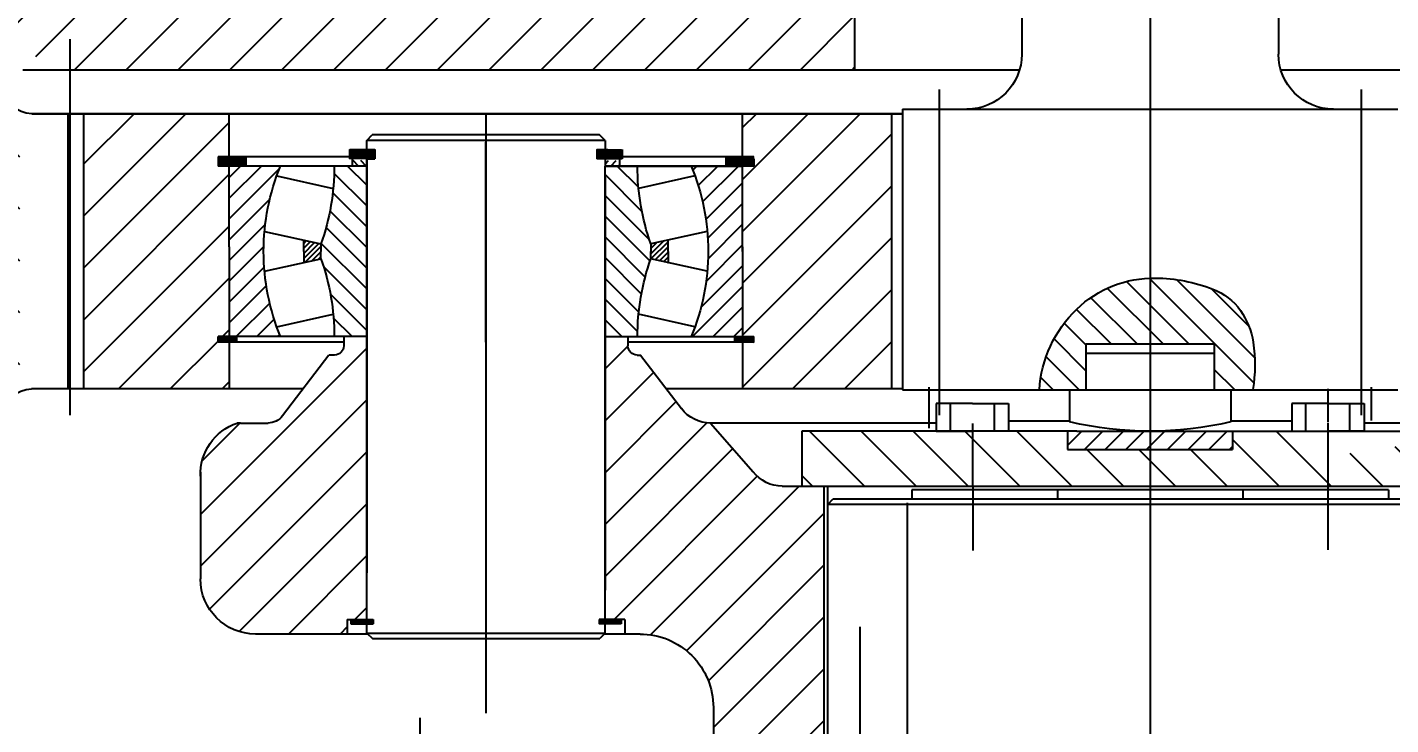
# Model space of a CAD drawing. Header units: millimetres. Extents: x 0 to 21000, y 0 to 14850.
# Drawn here: x 4313 to 5057, y 5735 to 6116 of the extents above; entities that cross this region are included whole.
import ezdxf

# ---------------------------------------------------------------- set-up
doc = ezdxf.new("R2010")
doc.units = ezdxf.units.MM
doc.header["$LTSCALE"] = 500
doc.linetypes.add('F', pattern=[0.75, 0.5, -0.25])
doc.linetypes.add('G', pattern=[2, 1.25, -0.25, 0.25, -0.25])
for name, color, linetype in [('01', 7, 'Continuous'), ('02', 1, 'Continuous'), ('04', 2, 'F'), ('05', 4, 'G'), ('08', 1, 'Continuous'), ('10', 1, 'Continuous')]:
    doc.layers.add(name, color=color, linetype=linetype)
doc.styles.get("Standard").update_dxf_attribs({"font": 'isocp', "width": 0.707, "bigfont": 'intecad.shx'})
doc.dimstyles.new('INTE', dxfattribs={"dimscale": 50, "dimtxt": 6, "dimasz": 3, "dimexe": 3, "dimexo": 0, "dimgap": 1, "dimtad": 1, "dimdec": 1, "dimdsep": 46, "dimtxsty": 'Standard', "dimcen": 0, "dimclrd": 1, "dimclre": 1, "dimclrt": 3, "dimaunit": 1, "dimadec": 0, "dimazin": 0, "dimtfac": 1, "dimtdec": 1, "dimtmove": 0, "dimatfit": 0, "dimfxl": 0, "dimarcsym": 0})
pattern_1 = [(135, (-7977.256415393404, 11116.50903330596), (-14.14213562373095, -14.14213562373095), [])]
pattern_2 = [(314.9999999978389, (1072.661771166338, 19674.3542708255), (-0.07071067812132184, -0.07071067811598766), [])]
pattern_3 = [(44.99999999999999, (-7977.256415393404, 11113.50903330596), (-0.07071067811865474, 0.07071067811865477), [])]
pattern_4 = [(224.9999999976978, (-6222.956614539422, 19674.35427110967), (0.07071067811581348, -0.07071067812149602), [])]

# ---------------------------------------------------------------- blocks, each defined once
blk = doc.blocks.new('FDSDSDFG')
at = {"layer": '02'}
h = blk.add_hatch(dxfattribs=at)
h.set_pattern_fill('_USER', color=256, scale=20, angle=135, style=0, pattern_type=0)
h.set_pattern_definition(pattern_1)
h.paths.add_polyline_path([(-2300.477421875887, 14982.9581676052), (-2337.985236254488, 14982.9581676052), (-2337.985236254488, 14976.9581676052), (-2341.985236254481, 14976.9581676052, -0.04371584273154108), (-2342.481089760317, 14976.9581676052), (-2345.985236254488, 14976.9581676052), (-2345.985236254488, 14982.9581676052), (-2353.50242187571, 14982.9581676052), (-2353.50242187571, 14992.9581676052), (-2761.264921875711, 14992.9581676052), (-2761.264921875711, 14950.9461676052), (-2776.264921875711, 14950.9461676052), (-2776.264921875711, 14917.9581676052), (-2342.376195399513, 14917.9581676052), (-2300.477421875887, 14940.8431093548)])
h.paths.add_polyline_path([(-2247.477421875712, 14969.79149640124), (-2280.477421875617, 14951.76702899508), (-2280.477421875617, 14923.9581676052), (-2266.852421875712, 14923.9581676052), (-2266.852421875712, 14908.9581676052), (-2247.477421875712, 14908.9581676052)])
h.paths.add_polyline_path([(-2247.477421875712, 14969.79149640124), (-2247.477421875712, 14982.9581676052), (-2280.477421875621, 14982.9581676052), (-2280.477421875617, 14951.76702899508)])
h.paths.add_polyline_path([(-3098.689921875713, 14950.9461676052), (-3113.689921875713, 14950.9461676052), (-3113.689921875717, 14992.9581676052), (-3402.614921875713, 14992.9581676052), (-3402.614921875713, 14933.28316760092), (-3422.369021467115, 14933.28316760092), (-3422.369021467115, 14917.9581676052), (-3098.689921875713, 14917.9581676052)])
h.paths.add_polyline_path([(-2565.392509609272, 14893.43276023485), (-2565.392509609272, 14940.07159780748), (-2529.392509609272, 14940.07159780748), (-2529.392509609272, 14893.43276023485)], flags=9)
h.paths.add_polyline_path([(-2716.75548387635, 14907.0837676052), (-2716.75548387635, 14937.7485676052), (-2680.75548387635, 14937.7485676052), (-2680.75548387635, 14907.0837676052)], flags=9)
h.paths.add_polyline_path([(-2499.886293614829, 14961.86260553938), (-2484.715294499001, 14961.86260553938), (-2484.715294499001, 14981.55491323168), (-2499.886293614829, 14981.55491323168)], flags=24)
h.paths.add_polyline_path([(-2351.274706512013, 14970.58698063079), (-2336.103707396185, 14970.58698063079), (-2336.103707396185, 14990.2792883231), (-2351.274706512013, 14990.2792883231)], flags=24)
h = blk.add_hatch(dxfattribs=at)
h.set_pattern_fill('_USER', color=256, scale=20, angle=44.99999999999999, style=0, pattern_type=0)
h.set_pattern_definition([(44.99999999999999, (-7977.256415393404, 11116.50903330596), (-14.14213562373095, 14.14213562373095), [])])
h.paths.add_polyline_path([(-3554.052421875713, 14880.60564002152), (-3607.637680134514, 14908.9581676052), (-3608.102421875712, 14908.9581676052), (-3608.102421875712, 14907.9581676052), (-3627.477421875712, 14907.9581676052), (-3627.477421875712, 14685.40798964634), (-3562.602421875712, 14668.53780479082), (-3562.602421875712, 14728.9581676052, -0.289261294317525), (-3554.052421875713, 14742.50060091683)])
h.paths.add_polyline_path([(-3562.477421875712, 14923.9581676052), (-3584.477421875712, 14923.9581676052), (-3584.477421875712, 14896.70382970584), (-3554.052421875713, 14880.60564002152), (-3554.052421875713, 14895.47598028266, -0.2867567683141176), (-3562.477421875712, 14908.9581676052)])
h.paths.add_polyline_path([(-3584.477421875712, 14923.9581676052), (-3596.720622076453, 14923.9581676052), (-3596.720622076453, 14919.9581676052), (-3603.720622076453, 14919.9581676052), (-3603.720622076453, 14923.9581676052), (-3608.102421875712, 14923.9581676052), (-3608.102421875712, 14909.20406738183), (-3584.477421875712, 14896.70382970584)])
h.paths.add_polyline_path([(-3562.602421875712, 14668.53780479082), (-3627.477421875712, 14685.40798964634), (-3627.477421875712, 14557.9581676052), (-3640.757421875711, 14557.9581676052), (-3640.757421875711, 14507.9581676052), (-3616.852421875712, 14507.9581676052), (-3616.852421875712, 14488.9581676052), (-3562.602421875712, 14488.9581676052)])
h.paths.add_polyline_path([(-3666.757421875711, 14557.9581676052), (-3698.827421875711, 14557.9581676052), (-3698.827421875711, 14507.9581676052), (-3666.757421875711, 14507.9581676052)])
h.paths.add_polyline_path([(-2247.477421875712, 14891.81039890019), (-2320.902421875711, 14862.84871472632), (-2320.902421875711, 14780.59465606757), (-2247.477421875712, 14772.57952705212)])
h.paths.add_polyline_path([(-2290.477421875712, 14892.68982384445), (-2298.477421875861, 14897.707404581), (-2298.477421875861, 14902.87195618339), (-2300.477421875887, 14902.87195618339), (-2300.477421875887, 14923.9581676052), (-2302.477421875712, 14923.9581676052), (-2302.477421875712, 14918.9581676052), (-2309.477421875712, 14918.9581676052), (-2309.477421875712, 14923.9581676052), (-2312.477421875712, 14923.9581676052), (-2312.477421875712, 14908.9581676052, -0.2867567683141442), (-2320.902421875711, 14895.47598028266), (-2320.902421875711, 14862.84871472632), (-2290.477421875712, 14874.84952154947)])
h.paths.add_polyline_path([(-2247.477421875712, 14907.9581676052), (-2266.852421875712, 14907.9581676052), (-2266.852421875712, 14923.9581676052), (-2280.477421875621, 14923.9581676052), (-2280.477421875617, 14902.87195618339), (-2282.477421875647, 14902.87195618339), (-2282.477421875647, 14897.707404581), (-2290.477421875712, 14892.68982384443), (-2290.477421875712, 14874.84952154947), (-2247.477421875712, 14891.81039890019)])
h.paths.add_polyline_path([(-2247.477421875712, 14772.57952705212), (-2320.902421875711, 14780.59465606757), (-2320.902421875711, 14742.50060091683, -0.2892612943175812), (-2312.352421875712, 14728.9581676052), (-2312.352421875712, 14641.92085529606), (-2247.477421875712, 14635.16620996262)])
h.paths.add_polyline_path([(-2247.477421875712, 14635.16620996262), (-2312.352421875712, 14641.92085529606), (-2312.352421875712, 14515.37595384999), (-2258.027421875711, 14503.97888372093), (-2258.027421875711, 14507.9581676052), (-2234.197421875713, 14507.9581676052), (-2234.197421875713, 14557.9581676052), (-2239.447421876026, 14557.9581676052), (-2247.477421875712, 14557.9581676052)])
h.paths.add_polyline_path([(-2258.027421875711, 14503.97888372093), (-2312.352421875712, 14515.37595384999), (-2312.352421875712, 14488.9581676052), (-2258.027421875711, 14488.9581676052)])
h.paths.add_polyline_path([(-2176.12742187571, 14557.9581676052), (-2208.19742187571, 14557.9581676052), (-2208.197421875713, 14507.9581676052), (-2176.12742187571, 14507.9581676052)])
h.paths.add_polyline_path([(-2287.931239124162, 14811.7887866796), (-2272.760240008334, 14811.7887866796), (-2272.760240008334, 14831.48109437191), (-2287.931239124162, 14831.48109437191)], flags=24)
h = blk.add_hatch(dxfattribs=at)
h.set_pattern_fill('_USER', color=256, scale=20, angle=135, style=0, pattern_type=0)
h.set_pattern_definition(pattern_1)
h.paths.add_polyline_path([(-2715.147421853348, 14821.4581676052), (-2715.147421853348, 14865.45816760026), (-2721.242276801982, 14865.45816760026), (-2721.242276801979, 14868.45816760026), (-2715.147421853348, 14868.45816760026), (-2715.147421853344, 14893.9581676052), (-2796.39607206736, 14893.9581676052), (-2796.39607206736, 14743.9581676052), (-2715.147421851885, 14743.9581676052), (-2715.147421852365, 14769.45816761549), (-2721.242276803845, 14769.45816761572), (-2721.242276803736, 14772.45816761003), (-2715.147421852424, 14772.45816761004)])
h.paths.add_polyline_path([(-2435.147421898164, 14817.78603023067), (-2435.147421899015, 14772.45816760493), (-2429.05256695121, 14772.4581676047), (-2429.052566951326, 14769.4581676047), (-2435.147421899073, 14769.45816760493), (-2435.147421899557, 14743.9581676052), (-2355.706168770837, 14743.9581676052), (-2355.706168770837, 14849.12075932089)])
h.paths.add_polyline_path([(-2429.05256694946, 14865.45816760026), (-2435.147421898095, 14865.45816760026), (-2435.147421898095, 14821.4581676052), (-2435.147421898164, 14817.78603023067), (-2355.706168770837, 14849.12075932089), (-2355.706168770837, 14893.9581676052), (-2386.316467372657, 14893.9581676052), (-2433.003006353156, 14868.45816760026), (-2429.05256694946, 14868.45816760026)])
h.paths.add_polyline_path([(-2435.147421898095, 14893.9581676052), (-2435.147421898095, 14868.45816760026), (-2433.003006353156, 14868.45816760026), (-2386.316467372653, 14893.9581676052)], flags=17)
h.paths.add_polyline_path([(-2772.131581109348, 14831.93268555796), (-2772.131581109348, 14900.9461676052), (-2736.126856699899, 14900.9461676052), (-2736.126856699899, 14831.93268555796)], flags=9)
h.paths.add_polyline_path([(-2385.225466731354, 14777.74835666797), (-2370.054467615526, 14777.74835666797), (-2370.054467615526, 14797.44066436027), (-2385.225466731354, 14797.44066436027)], flags=24)
h.paths.add_polyline_path([(-2442.248859287647, 14858.18605760667), (-2427.077860171819, 14858.18605760667), (-2427.077860171819, 14877.87836529898), (-2442.248859287647, 14877.87836529898)], flags=9)
h = blk.add_hatch(dxfattribs=at)
h.set_pattern_fill('_USER', color=256, scale=0.1, angle=44.99999999999999, style=0, pattern_type=0)
h.set_pattern_definition(pattern_3)
h.paths.add_polyline_path([(-2721.242276801979, 14870.45816760026), (-2721.242276801979, 14865.45816760026), (-2715.147421853348, 14865.45816760026), (-2715.147421853348, 14870.45816760026)])
h.paths.add_polyline_path([(-2715.147421853348, 14870.45816760026), (-2715.147421853348, 14865.45816760026), (-2706.107237361455, 14865.45816760026), (-2706.107237361455, 14870.45816760026)])
at = {"layer": '02', "linetype": 'Continuous'}
h = blk.add_hatch(dxfattribs=at)
h.set_pattern_fill('_USER', color=1, scale=0.1, angle=135, style=0, pattern_type=0)
h.set_pattern_definition([(135, (-7977.256415393404, 11117.50903330596), (-0.07071067811865478, -0.07071067811865474), [])])
h.paths.add_polyline_path([(-2649.477785332765, 14874.45816760026), (-2649.477785332765, 14869.45816760026), (-2640.147421875721, 14869.45816760026), (-2640.147421875721, 14874.45816760026)])
h.paths.add_polyline_path([(-2640.147421875721, 14869.45816760026), (-2635.735514885124, 14869.45816760026), (-2635.735514885124, 14874.45816760026), (-2640.147421875721, 14874.45816760026)])
at = {"layer": '02'}
h = blk.add_hatch(dxfattribs=at)
h.set_pattern_fill('_USER', color=256, scale=3, angle=135, style=0, pattern_type=0)
h.set_pattern_definition([(135, (-7977.256415393404, 11116.50903330596), (-2.121320343559643, -2.121320343559642), [])])
h.paths.add_polyline_path([(-2648.105195766129, 14868.45816760026), (-2648.105195766129, 14865.45816760026), (-2640.147421875721, 14865.45816760026), (-2640.147421875721, 14868.45816760027)])
at = {"layer": '02', "linetype": 'Continuous'}
h = blk.add_hatch(dxfattribs=at)
h.set_pattern_fill('_USER', color=1, scale=0.1, angle=135, style=0, pattern_type=0)
h.set_pattern_definition([(44.99999999999999, (2826.961571641961, 11117.50903330596), (0.07071067811865475, -0.07071067811865477), [])])
h.paths.add_polyline_path([(-2500.817058418674, 14874.45816760026), (-2500.817058418674, 14869.45816760026), (-2510.147421875718, 14869.45816760026), (-2510.147421875718, 14874.45816760026)])
h.paths.add_polyline_path([(-2510.147421875721, 14869.45816760026), (-2514.559328866315, 14869.45816760026), (-2514.559328866315, 14874.45816760026), (-2510.147421875721, 14874.45816760026)])
at = {"layer": '02'}
h = blk.add_hatch(dxfattribs=at)
h.set_pattern_fill('_USER', color=256, scale=3, angle=135, style=0, pattern_type=0)
h.set_pattern_definition([(44.99999999999999, (2826.961571641961, 11116.50903330596), (2.121320343559642, -2.121320343559643), [])])
h.paths.add_polyline_path([(-2502.189647985313, 14868.45816760026), (-2502.189647985313, 14865.45816760026), (-2510.147421875718, 14865.45816760026), (-2510.147421875718, 14868.45816760027)])
h = blk.add_hatch(dxfattribs=at)
h.set_pattern_fill('_USER', color=256, scale=0.1, angle=44.99999999999999, style=0, pattern_type=0)
h.set_pattern_definition(pattern_3)
h.paths.add_polyline_path([(-2435.147421898091, 14870.45816760026), (-2444.187606389969, 14870.45816760026), (-2444.187606389954, 14865.45816760027), (-2435.147421898095, 14865.45816760026)])
h.paths.add_polyline_path([(-2429.052566949442, 14870.45816760027), (-2435.147421898095, 14870.45816760027), (-2435.147421898095, 14865.45816760026), (-2433.003006353156, 14865.45816760026), (-2429.052566949435, 14867.61588172974)], flags=16)
h.paths.add_polyline_path([(-2442.248859287647, 14855.18605760667), (-2427.077860171819, 14855.18605760667), (-2427.077860171819, 14874.87836529898), (-2442.248859287647, 14874.87836529898)], flags=9)
h = blk.add_hatch(dxfattribs=at)
h.set_pattern_fill('_USER', color=256, scale=0.1, angle=44.99999999999999, style=0, pattern_type=0)
h.set_pattern_definition([(135.0000000001876, (2826.961571654279, 11113.50903332365), (0.07071067811842324, 0.07071067811888626), [])])
h.paths.add_polyline_path([(-2435.147421898077, 14870.45816760072), (-2429.052566949445, 14870.45816760074), (-2429.052566949427, 14865.45816760074), (-2435.147421898062, 14865.45816760072)])
h.paths.add_polyline_path([(-2444.187606389969, 14870.45816760069), (-2435.147421898077, 14870.45816760073), (-2435.147421898062, 14865.45816760072), (-2444.187606389954, 14865.45816760069)])
h = blk.add_hatch(dxfattribs=at)
h.set_pattern_fill('_USER', color=256, scale=3, angle=44.99999999999999, style=0, pattern_type=0)
h.set_pattern_definition([(44.99999999999999, (-7977.256415393404, 11116.50903330596), (-2.121320343559642, 2.121320343559643), [])])
h.paths.add_polyline_path([(-2444.187606389954, 14868.45816760069), (-2435.147421898062, 14868.45816760072), (-2435.147421898051, 14865.45816760073), (-2444.187606389944, 14865.45816760069)])
at = {"layer": '02', "linetype": 'Continuous'}
h = blk.add_hatch(dxfattribs=at)
h.set_pattern_fill('_USER', color=1, scale=10, angle=44.99999999999999, style=0, pattern_type=0)
h.set_pattern_definition([(44.99999999999999, (-4234.458958938303, 16441.76359861562), (-7.071067811865474, 7.071067811865476), [])])
h.paths.add_polyline_path([(-2986.72885599803, 14786.6937806323, 0.1145785963615381), (-2993.690189526096, 14769.44806646485, 0.08206382971309796), (-2993.476833418903, 14743.64645352049, 0.0008389210898826423), (-2993.443793765167, 14743.4581676052), (-2972.477421875712, 14743.4581676052), (-2972.477421875712, 14768.4581676052), (-2937.477421875712, 14768.4581676052), (-2937.477421875712, 14804.38863429488, 0.01177764112089344), (-2940.336323577179, 14804.41911971621, 0.08824449725197735), (-2971.671073142021, 14798.42777285739, 0.1496071381042192)])
h.paths.add_polyline_path([(-2937.477421875712, 14768.4581676052), (-2902.477421875712, 14768.4581676052), (-2902.477421875712, 14743.4581676052), (-2877.073772543219, 14743.4581676052, 0.1872768381045967), (-2897.437198965003, 14787.43418603446, 0.1852399639918359), (-2937.477421875712, 14804.38863429488)])
h = blk.add_hatch(dxfattribs=at)
h.set_pattern_fill('_USER', color=1, scale=20, angle=135, style=0, pattern_type=0)
h.set_pattern_definition(pattern_1)
h.paths.add_polyline_path([(-3364.80742187571, 14771.01113749608), (-3372.422779359287, 14772.45816760747), (-3377.30742187571, 14772.45816760729), (-3377.30742187571, 14767.45816761032, -0.4142135623737038), (-3382.307421875721, 14762.45816761032), (-3383.19966705154, 14762.45816761032), (-3384.387001409028, 14762.45816761032), (-3385.425258814921, 14762.45816761032), (-3410.693887768055, 14729.32042184091, -0.2339646167216591), (-3418.645795594537, 14725.38401499341), (-3433.596062792534, 14725.38401499341), (-3435.477421875712, 14725.38401499341, 0.3325702657033952), (-3455.477421875712, 14696.38401499344), (-3455.477421875712, 14640.38401498844, 0.1229571111519512), (-3451.956267223028, 14626.28186093054), (-3372.621092817, 14618.38401498844), (-3364.807421875728, 14618.38401498844)])
h.paths.add_polyline_path([(-3451.956267223028, 14626.28186093054, 0.2771414954476824), (-3425.477421875712, 14610.38401498844), (-3375.412337045564, 14610.38401498844), (-3375.412337045564, 14618.66188438331)])
h.paths.add_polyline_path([(-3115.527421875711, 14690.9581676052), (-3138.257612504825, 14690.9581676052, -0.2337904162051324), (-3154.153412685144, 14698.82047685995), (-3177.227038364774, 14725.38401499341, -0.2339646167216165), (-3193.130854017738, 14733.2568286884), (-3197.708359667489, 14739.25985397168), (-3234.80742187571, 14746.30922233495), (-3234.80742187571, 14634.22085141919), (-3234.80742187571, 14618.38401498844), (-3223.964070785747, 14618.38401498844), (-3223.964070785747, 14610.38401498844), (-3215.737421875714, 14610.38401498844, -0.414213562373105), (-3175.737421875714, 14570.38401498844), (-3175.73742187571, 14453.9581676052), (-3120.353825130322, 14453.9581676052), (-3115.527421875711, 14458.78457085981)])
h.paths.add_polyline_path([(-2640.147421875718, 14772.45816761013), (-2652.647421875721, 14772.45816761012), (-2652.647421875721, 14767.45816761032, -0.4142135623730112), (-2657.647421875721, 14762.45816761032), (-2659.55700140903, 14762.45816761032), (-2681.823989733686, 14733.2568286884, -0.233964616721616), (-2697.72780538665, 14725.38401499341), (-2720.935403891308, 14698.8401263961, -0.2341162140597938), (-2736.846188826523, 14690.9581676052), (-2759.427421875713, 14690.9581676052), (-2759.427421875709, 14459.13176435059), (-2754.253825130319, 14453.9581676052), (-2699.21742187571, 14453.9581676052), (-2699.217421875714, 14570.38401498844, -0.4142135623730998), (-2659.217421875714, 14610.38401498844), (-2650.990772965684, 14610.38401498844), (-2650.990772965684, 14618.38401498844), (-2640.147421875718, 14618.38401498844)])
h.paths.add_polyline_path([(-2419.477421875712, 14698.64088398454, 0.3113914953812779), (-2439.477421875712, 14725.38401498844), (-2441.35878095889, 14725.38401498844), (-2456.309048156887, 14725.38401498844, -0.2339646167216349), (-2464.260955983369, 14729.32042183594), (-2489.529584940294, 14762.45816761032), (-2490.567842342403, 14762.45816761032), (-2491.755176699891, 14762.45816761032), (-2492.64742187571, 14762.45816761032, -0.4142135623737038), (-2497.647421875721, 14767.45816761032), (-2497.647421875718, 14772.45816761012), (-2510.147421875714, 14772.45816761013), (-2510.147421875707, 14662.51484487184), (-2419.477421875712, 14653.07447967133)])
h.paths.add_polyline_path([(-2419.477421875712, 14653.07447967133), (-2510.147421875707, 14662.51484487185), (-2510.147421875707, 14618.38401498844), (-2499.542506705868, 14618.38401498844), (-2499.542506705864, 14610.38401498844), (-2449.477421875712, 14610.38401498844, 0.4142135623730906), (-2419.477421875712, 14640.38401498844)])
h.paths.add_polyline_path([(-3375.03201018626, 14608.82429823223), (-3359.861011070432, 14608.82429823223), (-3359.861011070432, 14628.51660592454), (-3375.03201018626, 14628.51660592454)], flags=9)
h.paths.add_polyline_path([(-2728.196800242251, 14592.03645691092), (-2713.025801126423, 14592.03645691092), (-2713.025801126423, 14611.72876460323), (-2728.196800242251, 14611.72876460323)], flags=24)
at = {"layer": '02', "linetype": 'Continuous', "ltscale": 0.8}
h = blk.add_hatch(dxfattribs=at)
h.set_pattern_fill('_USER', color=1, scale=0.1, angle=44.99999999999999, style=0, pattern_type=0)
h.set_pattern_definition(pattern_2)
h.paths.add_polyline_path([(-2710.947631097515, 14772.45816761533), (-2710.947631097628, 14769.45816761533), (-2721.242276803849, 14769.45816761572), (-2721.242276803736, 14772.45816761572)])
h = blk.add_hatch(dxfattribs=at)
h.set_pattern_fill('_USER', color=1, scale=0.1, angle=44.99999999999999, style=0, pattern_type=0)
h.set_pattern_definition(pattern_2)
h.paths.add_polyline_path([(-2710.947631097515, 14772.45816761533), (-2710.947631097628, 14769.45816761534), (-2721.242276803849, 14769.45816761572), (-2721.242276803736, 14772.45816761572)])
h = blk.add_hatch(dxfattribs=at)
h.set_pattern_fill('_USER', color=1, scale=0.1, angle=44.99999999999999, style=0, pattern_type=0)
h.set_pattern_definition(pattern_4)
h.paths.add_polyline_path([(-2439.347212657427, 14772.45816760475), (-2439.347212657551, 14769.45816760475), (-2429.05256695133, 14769.45816760434), (-2429.052566951206, 14772.45816760434)])
h = blk.add_hatch(dxfattribs=at)
h.set_pattern_fill('_USER', color=1, scale=0.1, angle=44.99999999999999, style=0, pattern_type=0)
h.set_pattern_definition(pattern_4)
h.paths.add_polyline_path([(-2439.347212657427, 14772.45816760475), (-2439.347212657551, 14769.45816760475), (-2429.05256695133, 14769.45816760434), (-2429.052566951206, 14772.45816760434)])
at = {"layer": '02', "linetype": 'Continuous'}
h = blk.add_hatch(dxfattribs=at)
h.set_pattern_fill('_USER', color=1, scale=20, angle=44.99999999999999, style=0, pattern_type=0)
h.set_pattern_definition([(44.99999999999999, (-4234.458958938303, 16441.76359861562), (-14.14213562373095, 14.14213562373095), [])])
h.paths.add_polyline_path([(-2747.477421875712, 14690.9581676052), (-2747.477421875712, 14720.9581676052), (-2840.517075409123, 14720.9581676052), (-2840.600603185911, 14690.9581676052)])
h.paths.add_polyline_path([(-2892.477421875712, 14720.9581676052), (-2892.477421875712, 14710.9581676052), (-2937.477421875712, 14710.9581676052), (-2937.477421875712, 14690.9581676052), (-2840.600603185911, 14690.9581676052), (-2840.517075409123, 14720.9581676052)])
h.paths.add_polyline_path([(-2937.477421875712, 14690.9581676052), (-2937.477421875712, 14710.9581676052), (-2982.477421875712, 14710.9581676052), (-2982.477421875712, 14720.9581676052), (-3034.500038111135, 14720.9581676052), (-3034.500038111135, 14690.9581676052)])
h.paths.add_polyline_path([(-3126.707990544459, 14720.9581676052), (-3127.477421875712, 14720.9581676052), (-3127.477421875712, 14690.9581676052), (-3034.500038111135, 14690.9581676052), (-3034.500038111135, 14706.84558353728)])
h.paths.add_polyline_path([(-3002.84011945661, 14691.94516747188), (-2987.669120340786, 14691.94516747188), (-2987.669120340786, 14711.63747516419), (-3002.84011945661, 14711.63747516419)], flags=24)
h = blk.add_hatch(dxfattribs=at)
h.set_pattern_fill('_USER', color=1, scale=8, angle=-45.00000000000001, style=0, pattern_type=0)
h.set_pattern_definition([(315, (-4234.458958938303, 16441.76359861562), (5.656854249492381, 5.656854249492379), [])])
h.paths.add_polyline_path([(-2937.477421875712, 14720.9581676052), (-2937.477421875712, 14710.9581676052), (-2892.477421875712, 14710.9581676052), (-2892.477421875712, 14720.9581676052), (-2897.477421875712, 14720.9581676052)])
h.paths.add_polyline_path([(-2937.477421875712, 14710.9581676052), (-2937.477421875712, 14720.9581676052), (-2977.477421875712, 14720.9581676052), (-2982.477421875712, 14720.9581676052), (-2982.477421875712, 14710.9581676052)])
at = {"layer": '02', "linetype": 'Continuous', "ltscale": 0.8}
h = blk.add_hatch(dxfattribs=at)
h.set_pattern_fill('_USER', color=1, scale=0.1, angle=44.99999999999999, style=0, pattern_type=0)
h.set_pattern_definition([(44.99999999999999, (1072.542553023148, 9713.98791163556), (-0.07071067811865474, 0.07071067811865477), [])])
h.paths.add_polyline_path([(-2648.990772965684, 14618.38401498844), (-2648.990772965684, 14615.88401498844), (-2636.854415888214, 14615.88401498844), (-2636.854415888214, 14618.38401498844)])
h = blk.add_hatch(dxfattribs=at)
h.set_pattern_fill('_USER', color=1, scale=0.1, angle=44.99999999999999, style=0, pattern_type=0)
h.set_pattern_definition([(135, (-6223.075832694696, 9713.987911635562), (0.07071067811865477, 0.07071067811865474), [])])
h.paths.add_polyline_path([(-2501.542506705871, 14618.38401498844), (-2501.542506705868, 14615.88401498844), (-2513.678863783342, 14615.88401498844), (-2513.678863783338, 14618.38401498844)])
at = {"layer": '10', "ltscale": 0.8}
h = blk.add_hatch(dxfattribs=at)
h.set_pattern_fill('U', color=256, scale=8, angle=134.9999999882484, style=0, pattern_type=0)
h.set_pattern_definition([(134.9999999882484, (-2575.147421875721, 14865.45816760026), (-5.656854250652621, -5.656854248332139), [])])
edge = h.paths.add_edge_path()
edge.add_arc((-2575.147421875721, 14818.95816760524), 121.2499999811928, 157.4490302580633, 180.0000000000001, ccw=False)
edge.add_line((-2687.12649356281, 14865.45816760026), (-2715.147421853348, 14865.45816760026))
edge.add_line((-2715.147421853348, 14865.45816760026), (-2715.147421853348, 14818.95816760524))
edge.add_line((-2715.147421853348, 14818.95816760524), (-2715.147421852471, 14772.45816761004))
edge.add_line((-2715.147421852471, 14772.45816761004), (-2687.12649356281, 14772.45816761021))
edge.add_arc((-2575.147421875721, 14818.95816760524), 121.2499999811928, 180, 202.5509697419367, ccw=False)
edge = h.paths.add_edge_path()
edge.add_line((-2463.168350188633, 14772.45816761021), (-2435.147421898972, 14772.45816761004))
edge.add_line((-2435.147421898972, 14772.45816761004), (-2435.147421898095, 14818.95816760524))
edge.add_line((-2435.147421898095, 14818.95816760524), (-2435.147421898095, 14865.45816760026))
edge.add_line((-2435.147421898095, 14865.45816760026), (-2463.168350188633, 14865.45816760026))
edge.add_arc((-2575.147421875721, 14818.95816760524), 121.249999981193, 359.99999999999994, 382.5509697419367, ccw=False)
edge.add_arc((-2575.147421875721, 14818.95816760524), 121.2499999811929, 337.44903025806326, 360, ccw=False)
h = blk.add_hatch(dxfattribs=at)
h.set_pattern_fill('U', color=256, scale=8, angle=224.9999999647452, style=0, pattern_type=0)
h.set_pattern_definition([(224.9999999647452, (-2575.147421875721, 14865.45816760026), (5.656854246011647, -5.656854252973114), [])])
edge = h.paths.add_edge_path()
edge.add_line((-2657.83492187535, 14772.45816761021), (-2640.147421861591, 14772.45816761013))
edge.add_line((-2640.147421861591, 14772.45816761013), (-2640.156721861335, 14865.45816760027))
edge.add_line((-2640.156721861335, 14865.45816760026), (-2657.83492187535, 14865.45816760026))
edge.add_arc((-2785.147421854708, 14865.45816760026), 127.3124999793561, 340.5215562889446, 360, ccw=False)
edge.add_line((-2665.121396667295, 14823.00553601276), (-2665.121396667295, 14818.95816760524))
edge.add_line((-2665.121396667295, 14818.95816760524), (-2665.121396667295, 14814.91079919772))
edge.add_arc((-2785.147421854708, 14772.45816761021), 127.3124999793562, 360, 379.47844371105543, ccw=False)
edge = h.paths.add_edge_path()
edge.add_line((-2510.147421889851, 14772.45816761013), (-2492.459921876092, 14772.45816761021))
edge.add_arc((-2365.147421896734, 14772.45816761021), 127.3124999793563, 160.5215562889447, 180, ccw=False)
edge.add_line((-2485.173447084147, 14814.91079919772), (-2485.173447084147, 14818.95816760524))
edge.add_line((-2485.173447084147, 14818.95816760524), (-2485.173447084147, 14823.00553601276))
edge.add_arc((-2365.147421896734, 14865.45816760026), 127.3124999793559, 180, 199.4784437110554, ccw=False)
edge.add_line((-2492.459921876092, 14865.45816760026), (-2510.138121890108, 14865.45816760026))
edge.add_line((-2510.138121890108, 14865.45816760026), (-2510.147421889851, 14772.45816761013))
h = blk.add_hatch(dxfattribs=at)
h.set_pattern_fill('U', color=256, scale=2, angle=134.9999999882484, style=0, pattern_type=0)
h.set_pattern_definition([(134.9999999882484, (-2575.147421875721, 14865.45816760026), (-1.414213562663155, -1.414213562083035), [])])
h.paths.add_polyline_path([(-2674.496396667506, 14812.83490634054), (-2665.121396667295, 14814.91079919772), (-2665.121396667295, 14818.95816760524), (-2665.121396667295, 14823.00553601276), (-2674.496396667506, 14825.08142886993), (-2674.496396667506, 14818.95816760524)])
h.paths.add_polyline_path([(-2475.798447083936, 14818.95816760524), (-2475.798447083936, 14825.08142886993), (-2485.173447084147, 14823.00553601276), (-2485.173447084147, 14818.95816760524), (-2485.173447084147, 14814.91079919772), (-2475.798447083936, 14812.83490634054)])
at = {"layer": '01', "ltscale": 0.8}
for p, q in [((-3007.477421875712, 15047.4581676052), (-3007.477421875712, 14926.4581676052)), ((-2867.477421875712, 15047.4581676052), (-2867.477421875712, 14926.4581676052)), ((-2776.264921875711, 14950.9461676052), (-2776.264921875711, 14917.9581676052)), ((-3008.859245833202, 14917.9581676052), (-3552.477421875712, 14917.9581676052)), ((-2322.477421875712, 14917.9581676052), (-2866.095597918222, 14917.9581676052)), ((-2776.264921875711, 14917.9581676052), (-2866.095597918222, 14917.9581676052)), ((-2802.33592187571, 14896.4581676052), (-3072.618921875714, 14896.4581676052)), ((-2802.33592187571, 14896.4581676052), (-2802.33592187571, 14743.4581676052)), ((-2327.477421875712, 14893.9581676052), (-2802.33592187571, 14893.9581676052)), ((-2715.147421853348, 14865.45816760026), (-2715.147421853348, 14893.9581676052)), ((-2435.147421898095, 14821.4581676052), (-2435.147421898095, 14893.9581676052)), ((-2355.706168770837, 14893.9581676052), (-2355.706168770837, 14743.9581676052)), ((-2640.147421875721, 14879.45816760026), (-2640.147421875721, 14865.45816760026)), ((-2510.147421875707, 14610.88401498844), (-2510.147421875721, 14879.45816760026)), ((-2721.242276801979, 14869.45816760027), (-2721.242276801982, 14865.45816760026)), ((-2510.147421875721, 14869.38401498844), (-2510.147421875721, 14643.78827116398)), ((-2429.052566949445, 14870.45816760074), (-2429.052566949427, 14865.45816760074)), ((-2429.052566949445, 14870.45816760074), (-2429.052566949427, 14865.45816760074)), ((-2721.242276801982, 14865.45816760026), (-2640.147421875721, 14865.45816760026)), ((-2640.147421875721, 14865.45816760026), (-2715.147421853348, 14865.45816760026)), ((-2715.147421853348, 14818.95816760524), (-2715.147421853348, 14865.45816760026)), ((-2640.147421861591, 14772.45816761021), (-2640.156721861335, 14865.45816760026)), ((-2640.147421875718, 14610.88401498844), (-2640.147421875721, 14861.38401498844)), ((-2510.147421875721, 14865.45816760026), (-2429.05256694946, 14865.45816760026)), ((-2510.147421875721, 14865.45816760026), (-2435.147421898095, 14865.45816760026)), ((-2510.147421889851, 14772.4581676102), (-2510.138121890108, 14865.45816760026)), ((-2689.207713196662, 14860.08981526518), (-2658.419445314245, 14853.27241309126)), ((-2640.147421875721, 14859.38401498844), (-2640.147421875721, 14634.22085141919)), ((-2461.087130554781, 14860.08981526518), (-2491.875398437198, 14853.27241309126)), ((-2695.909664549712, 14829.82293818667), (-2665.121396667295, 14823.00553601276)), ((-2674.496396667506, 14818.95816760524), (-2674.496396667506, 14825.08142886993)), ((-2665.121396667295, 14823.00553601276), (-2665.121396667295, 14818.95816760524)), ((-2454.38517920173, 14829.82293818667), (-2485.173447084147, 14823.00553601276)), ((-2485.173447084147, 14823.00553601276), (-2485.173447084147, 14818.95816760524)), ((-2475.798447083936, 14818.95816760524), (-2475.798447083936, 14825.08142886993)), ((-2715.147421853348, 14821.4581676052), (-2715.147421851885, 14743.9581676052)), ((-2674.496396667506, 14818.95816760524), (-2674.496396667506, 14812.83490634054)), ((-2665.121396667295, 14814.91079919772), (-2665.121396667295, 14818.95816760524)), ((-2485.173447084147, 14814.91079919772), (-2485.173447084147, 14818.95816760524)), ((-2475.798447083936, 14818.95816760524), (-2475.798447083936, 14812.83490634054)), ((-2435.147421898095, 14821.4581676052), (-2435.147421899554, 14743.9581676052)), ((-2695.909664549712, 14808.0933970238), (-2665.121396667295, 14814.91079919772)), ((-2454.38517920173, 14808.0933970238), (-2485.173447084147, 14814.91079919772)), ((-2689.207713196662, 14777.8265199453), (-2658.419445314245, 14784.64392211921)), ((-2461.087130554781, 14777.8265199453), (-2491.875398437198, 14784.64392211921)), ((-2640.147421875721, 14772.45816761013), (-2721.242276801982, 14772.45816761003)), ((-2640.147421875721, 14772.45816761266), (-2721.242276803736, 14772.45816761572)), ((-2640.147421875721, 14772.45816761266), (-2721.242276803736, 14772.45816761572)), ((-2640.147421875721, 14772.45816761013), (-2721.242276801982, 14772.45816761003)), ((-2721.242276803849, 14769.45816761572), (-2721.242276803736, 14772.45816761572)), ((-2721.242276803849, 14769.45816761572), (-2721.242276803736, 14772.45816761572)), ((-2710.947631097628, 14769.45816761533), (-2710.947631097515, 14772.45816761533)), ((-2710.947631097628, 14769.45816761533), (-2710.947631097515, 14772.45816761533)), ((-2652.647421875721, 14772.45816761313), (-2652.647421875721, 14767.45816761032)), ((-2510.147421875721, 14772.45816761013), (-2435.147421898972, 14772.45816761004)), ((-2510.147421875721, 14772.45816760776), (-2429.052566951214, 14772.4581676047)), ((-2510.147421875721, 14772.45816760776), (-2429.052566951214, 14772.4581676047)), ((-2510.147421875721, 14772.45816761013), (-2435.147421898972, 14772.45816761004)), ((-2497.647421875721, 14772.45816761313), (-2497.647421875721, 14767.45816761032)), ((-2439.347212657551, 14769.45816760475), (-2439.347212657427, 14772.45816760475)), ((-2439.347212657551, 14769.45816760475), (-2439.347212657427, 14772.45816760475)), ((-2429.052566951326, 14769.4581676047), (-2429.052566951214, 14772.4581676047)), ((-2429.05256695133, 14769.45816760434), (-2429.052566951206, 14772.45816760434)), ((-2429.05256695133, 14769.45816760434), (-2429.052566951206, 14772.45816760434)), ((-2429.052566951326, 14769.4581676047), (-2429.052566951214, 14772.4581676047)), ((-2721.242276803849, 14769.45816761572), (-2652.647421875721, 14769.45816761313)), ((-2721.242276803849, 14769.45816761572), (-2652.647421875721, 14769.45816761313)), ((-2497.647421875721, 14769.45816760729), (-2429.052566951326, 14769.4581676047)), ((-2497.647421875721, 14769.45816760729), (-2429.052566951326, 14769.4581676047)), ((-2659.55700140903, 14762.45816761032), (-2681.823989733686, 14733.2568286884)), ((-2658.539667051551, 14762.45816761032), (-2659.727001409039, 14762.45816761032)), ((-2657.647421875728, 14762.45816761032), (-2658.539667051551, 14762.45816761032)), ((-2492.647421875714, 14762.45816761032), (-2491.755176699891, 14762.45816761032)), ((-2491.755176699891, 14762.45816761032), (-2490.567842342403, 14762.45816761032)), ((-2489.529584940294, 14762.45816761032), (-2464.260955983369, 14729.32042183594)), ((-2669.039667051558, 14752.45816761036), (-2669.039667051558, 14752.45816761036)), ((-2802.33592187571, 14743.4581676052), (-3072.618921875714, 14743.4581676052)), ((-2981.477421875712, 14743.4581676052), (-2981.477421875712, 14725.9581676052)), ((-2893.477421875712, 14743.4581676052), (-2893.477421875712, 14725.9581676052)), ((-2802.33592187571, 14743.9581676052), (-2673.663864290269, 14743.9581676052)), ((-2475.422722059062, 14743.9581676052), (-2327.352421875712, 14743.9581676052)), ((-3054.275038111406, 14735.95816760556), (-3054.275038111406, 14720.9581676052)), ((-3034.500038111135, 14735.95816760556), (-3054.275038111406, 14735.95816760556)), ((-3046.500038111339, 14720.9581676052), (-3046.500038111339, 14735.95816760556)), ((-3034.500038111135, 14735.95816760556), (-3014.725038110857, 14735.95816760556)), ((-3022.500038110924, 14720.9581676052), (-3022.500038110924, 14735.95816760556)), ((-3014.725038110857, 14735.95816760556), (-3014.725038110857, 14720.9581676052)), ((-2860.292075409394, 14735.95816760556), (-2860.292075409394, 14720.9581676052)), ((-2840.517075409123, 14735.95816760556), (-2860.292075409394, 14735.95816760556)), ((-2852.517075409327, 14720.9581676052), (-2852.517075409327, 14735.95816760556)), ((-2840.517075409123, 14735.95816760556), (-2820.742075408845, 14735.95816760556)), ((-2828.517075408912, 14720.9581676052), (-2828.517075408912, 14735.95816760556)), ((-2820.742075408845, 14735.95816760556), (-2820.742075408845, 14720.9581676052)), ((-3014.725038110857, 14726.38401499341), (-2981.477421875712, 14726.38401499341)), ((-2893.477421875712, 14726.38401499341), (-2860.277045092484, 14726.38401499341)), ((-3177.227038364774, 14725.38401499341), (-3054.275038111406, 14725.38401499341)), ((-2977.477421875712, 14720.9581676052), (-3127.477421875712, 14720.9581676052)), ((-3054.275038111406, 14720.9581676052), (-3034.500038111135, 14720.9581676052)), ((-3014.725038110857, 14720.9581676052), (-3034.500038111135, 14720.9581676052)), ((-2897.477421875712, 14720.9581676052), (-2977.477421875712, 14720.9581676052)), ((-2897.477421875712, 14720.9581676052), (-2747.477421875712, 14720.9581676052)), ((-2860.292075409394, 14720.9581676052), (-2840.517075409123, 14720.9581676052)), ((-2820.742075408845, 14720.9581676052), (-2840.517075409123, 14720.9581676052)), ((-2820.729676053692, 14725.38401499342), (-2697.72780538665, 14725.38401499341)), ((-2697.72780538665, 14725.38401499341), (-2720.935403891315, 14698.8401263961)), ((-2441.35878095889, 14725.38401498844), (-2456.309048156887, 14725.38401498844)), ((-2441.35878095889, 14725.38401498844), (-2439.477421875712, 14725.38401498844)), ((-2419.477421875712, 14698.64088398454), (-2419.477421875712, 14640.38401498844)), ((-2759.427421875713, 14690.9581676052), (-2759.427421875713, 14459.13176435059)), ((-2761.753825130319, 14680.9581676052), (-2764.406631639536, 14683.9581676052)), ((-2650.990772965684, 14618.38401498844), (-2650.990772965684, 14610.38401498844)), ((-2650.990772965684, 14618.38401498844), (-2636.854415888214, 14618.38401498844)), ((-2648.990772965684, 14618.38401498844), (-2648.990772965684, 14615.88401498844)), ((-2648.990772965684, 14615.88401498844), (-2636.854415888214, 14615.88401498844)), ((-2636.854415888214, 14618.38401498844), (-2636.854415888214, 14615.88401498844)), ((-2499.542506705868, 14618.38401498844), (-2513.678863783338, 14618.38401498844)), ((-2513.678863783338, 14618.38401498844), (-2513.678863783342, 14615.88401498844)), ((-2501.542506705868, 14615.88401498844), (-2513.678863783342, 14615.88401498844)), ((-2501.542506705868, 14618.38401498844), (-2501.542506705868, 14615.88401498844)), ((-2499.542506705868, 14618.38401498844), (-2499.542506705868, 14610.38401498844)), ((-2659.217421875714, 14610.38401498844), (-2639.687161195739, 14610.38401498844)), ((-2510.687161195725, 14610.38401498844), (-2449.477421875712, 14610.38401498844)), ((-2699.217421875714, 14570.38401498844), (-2699.21742187571, 14452.9581676052))]:
    blk.add_line(p, q, dxfattribs=at)
at = {"layer": '01', "color": 7, "linetype": 'Continuous', "ltscale": 0.8}
for p, q in [((-2802.33592187571, 14893.9581676052), (-2327.477421875712, 14893.9581676052)), ((-2347.102421875712, 14893.9581676052), (-2347.102421875712, 14743.9581676052)), ((-2490.567842342403, 14762.45816761032), (-2489.699584940303, 14762.45816761032)), ((-2736.846188826523, 14690.9581676052), (-3138.257612504825, 14690.9581676052)), ((-2761.753825130319, 14461.4581676052), (-2761.753825130319, 14690.9581676052)), ((-3110.027421875711, 14683.9581676052), (-2764.58022838493, 14683.9581676052)), ((-3067.477421875712, 14688.9581676052), (-3067.477421875712, 14683.9581676052)), ((-3058.127421875713, 14683.9581676052), (-2764.40663163954, 14683.9581676052)), ((-2807.477421875712, 14688.9581676052), (-2807.477421875712, 14683.9581676052)), ((-3113.027421875711, 14680.9581676052), (-2761.753825130319, 14680.9581676052))]:
    blk.add_line(p, q, dxfattribs=at)
at = {"layer": '01'}
for p, q in [((-2796.39607206736, 14893.9581676052), (-2796.39607206736, 14743.9581676052)), ((-2640.147421875721, 14879.45816760026), (-2637.147421875721, 14882.45816760026)), ((-2637.147421875721, 14882.45816760026), (-2513.147421875721, 14882.45816760026)), ((-2510.147421875721, 14879.45816760026), (-2513.147421875721, 14882.45816760026)), ((-2640.147421875721, 14879.45816760026), (-2510.147421875721, 14879.45816760026)), ((-2902.477421875712, 14768.4581676052), (-2972.477421875712, 14768.4581676052)), ((-2972.477421875712, 14768.4581676052), (-2972.477421875712, 14743.4581676052)), ((-2902.477421875712, 14763.4581676052), (-2972.477421875712, 14763.4581676052)), ((-2902.477421875712, 14768.4581676052), (-2902.477421875712, 14743.4581676052)), ((-2982.477421875712, 14720.9581676052), (-2982.477421875712, 14710.9581676052)), ((-2892.477421875712, 14720.9581676052), (-2892.477421875712, 14710.9581676052)), ((-2747.477421875712, 14720.9581676052), (-2747.477421875712, 14690.9581676052)), ((-2892.477421875712, 14710.9581676052), (-2982.477421875712, 14710.9581676052)), ((-3067.477421875712, 14688.9581676052), (-2807.477421875712, 14688.9581676052)), ((-2510.147421875703, 14610.88401498844), (-2640.147421875718, 14610.88401498844)), ((-2640.147421875718, 14610.88401498844), (-2637.385857795845, 14607.88401498844)), ((-2513.385857795827, 14607.88401498844), (-2637.385857795845, 14607.88401498844)), ((-2510.147421875703, 14610.88401498844), (-2513.385857795827, 14607.88401498844))]:
    blk.add_line(p, q, dxfattribs=at)
at = {"layer": '01', "color": 7, "linetype": 'Continuous'}
for p, q in [((-2721.242276801979, 14870.45816760026), (-2635.735514885124, 14870.45816760026)), ((-2648.105195766129, 14869.45816760026), (-2648.105195766129, 14865.45816760026)), ((-2514.559328866315, 14870.45816760026), (-2429.052566949445, 14870.45816760026)), ((-2502.189647985309, 14869.45816760026), (-2502.189647985313, 14865.45816760026)), ((-2444.187606389962, 14870.45816760026), (-2444.187606389944, 14865.45816760069)), ((-2444.187606389962, 14870.45816760026), (-2444.187606389944, 14865.45816760069))]:
    blk.add_line(p, q, dxfattribs=at)
at = {"layer": '01', "ltscale": 0.8}
for centre, radius, start, end in [((-3037.477421875713, 14926.4581676052), 30, 270, 0), ((-2837.477421875713, 14926.4581676052), 30, 180, 270), ((-2575.147421875722, 14818.95816760524), 121.2499999811933, 157.4490302580839, 180), ((-2785.147421854709, 14865.45816760026), 127.3124999793559, 340.5215562889646, 0), ((-2365.147421896735, 14865.45816760026), 127.3124999793559, 180, 199.4784437110354), ((-2575.147421875722, 14818.95816760524), 121.2499999811933, 0, 22.55096974191612), ((-2575.147421875722, 14818.95816760524), 121.2499999811933, 180, 202.5509697419161), ((-2575.147421875722, 14818.95816760524), 121.2499999811933, 337.4490302580838, 0), ((-2785.147421854709, 14772.45816761021), 127.3124999793559, 0, 19.47844371103542), ((-2365.147421896735, 14772.45816761021), 127.3124999793559, 160.5215562889646, 180), ((-2657.647421875722, 14767.45816761031), 5, 270, 0), ((-2492.647421875722, 14767.45816761031), 5, 180, 270), ((-2327.352421875713, 14728.9581676052), 15, 0, 89.99999999999999), ((-2697.727805386651, 14745.38401499341), 20, 270, 322.6732792604416), ((-2456.309048156888, 14735.38401498844), 10, 217.3267207395584, 270), ((-2937.477421875709, 14917.05816760519), 196.0999999999877, 257.0338526142573, 282.9661473857427), ((-2448.866191853508, 14697.51244948652), 29.41042613129138, 357.801106047155, 71.38347132796709), ((-2736.846188826524, 14710.9581676052), 20, 270, 322.7062185633375), ((-2449.477421875713, 14640.38401498844), 30, 270, 0), ((-2659.217421875715, 14570.38401498844), 40, 89.99999999999999, 180)]:
    blk.add_arc(centre, radius, start, end, dxfattribs=at)
at = {"layer": '01', "color": 7, "linetype": 'Continuous', "ltscale": 0.8}
blk.add_arc((-2327.477421875713, 14908.9581676052), 15, 270, 0, dxfattribs=at)
at = {"layer": '02'}
for p, q in [((-2649.477785332765, 14874.45816760026), (-2649.477785332765, 14869.45816760026)), ((-2640.147421875721, 14869.45816760026), (-2635.735514885124, 14869.45816760026)), ((-2635.735514885124, 14874.45816760026), (-2635.735514885124, 14869.45816760026)), ((-2514.559328866315, 14874.45816760026), (-2514.559328866315, 14869.45816760026)), ((-2510.147421875721, 14869.45816760026), (-2514.559328866315, 14869.45816760026)), ((-2500.817058418674, 14874.45816760026), (-2500.817058418674, 14869.45816760026))]:
    blk.add_line(p, q, dxfattribs=at)
blk.add_lwpolyline([(-2877.07377254322, 14743.4581676052, 0.187276801141577), (-2897.437192077411, 14787.43417939745, 0.1974484171570271), (-2940.336323577184, 14804.41911971621, 0.08824449725196645), (-2971.671073142022, 14798.42777285739, 0.1496071381042182), (-2986.728855998031, 14786.6937806323, 0.1145785963615219), (-2993.690189526093, 14769.44806646485, 0.08206382971307297), (-2993.476833418908, 14743.64645352051, 0.0008389210899392326), (-2993.443793765168, 14743.4581676052, 0.4852912795944285)], format="xyb", dxfattribs=at)
at = {"layer": '04', "color": 2, "linetype": 'F', "ltscale": 0.8}
for p, q in [((-2987.977421875712, 14688.9581676052), (-2987.977421875712, 14683.9581676052)), ((-2886.977421875712, 14688.9581676052), (-2886.977421875712, 14683.9581676052)), ((-2804.977421875712, 14681.9581676052), (-2804.977421875712, 14144.95816760516))]:
    blk.add_line(p, q, dxfattribs=at)
at = {"layer": '05', "color": 4, "linetype": 'G', "ltscale": 0.8}
for p, q in [((-2937.477421875712, 15216.91085393598), (-2937.477421875712, 14701.86451758146)), ((-2937.477421875712, 14970.17509640425), (-2937.477421875712, 14466.0523872742)), ((-2348.197421875713, 14934.69302385725), (-2348.197421875713, 14729.64368770971)), ((-3052.623921875711, 14907.08546751924), (-3052.623921875711, 14729.75736310581)), ((-2822.330921875713, 14907.08546751924), (-2822.330921875713, 14729.75736310581)), ((-3058.127421875713, 14744.9581676052), (-3058.127421875713, 14726.81922159767)), ((-3034.500038111135, 14743.9581676052), (-3034.500038111135, 14725.81922159767)), ((-2816.827421875711, 14744.9581676052), (-2816.827421875711, 14726.81922159767)), ((-2816.838992651134, 14740.80238522844), (-2816.838992651134, 14722.66343922091)), ((-3034.500038111135, 14725.38401499341), (-3034.500038111135, 14656.24597041118)), ((-2840.5055046337, 14725.11394998197), (-2840.698002126086, 14655.97617338067)), ((-2779.259325130319, 14114.31799304274), (-2779.259325130319, 14701.66506468471)), ((-2539.177421875713, 14564.65770519611), (-2539.177421875713, 14020.71806556001))]:
    blk.add_line(p, q, dxfattribs=at)
at = {"layer": '05', "color": 4, "linetype": 'G'}
blk.add_line((-2575.14742187571, 14893.9581676052), (-2575.14742187571, 14567.1870627854), dxfattribs=at)
at = {"layer": '05', "ltscale": 0.8}
blk.add_line((-2575.147421875721, 14769.45816761017), (-2575.147421875721, 14878.45816760023), dxfattribs=at)
blk = doc.blocks.new('*D335')
at = {"layer": '08', "color": 1, "lineweight": -2}
for p, q in [((4549.950848330739, 11556.48714991423), (2372.912738626527, 11556.48714991423)), ((2522.912738626525, 4086.48714991424), (2522.912738626527, 11406.48714991423)), ((4353.732937109527, 3936.48714991424), (2372.912738626525, 3936.48714991424))]:
    blk.add_line(p, q, dxfattribs=at)
at = {"layer": '08', "color": 1}
for points in [[(2497.912738626527, 11406.48714991423), (2547.912738626527, 11406.48714991423), (2522.912738626527, 11556.48714991423)], [(2497.912738626525, 4086.48714991424), (2547.912738626525, 4086.48714991424), (2522.912738626525, 3936.48714991424)]]:
    blk.add_solid(points, dxfattribs=at)
at = {"layer": 'Defpoints', "color": 0}
for p in [(2522.912738626527, 11556.48714991423), (4549.950848330739, 11556.48714991423), (4353.732937109527, 3936.48714991424)]:
    blk.add_point(p, dxfattribs=at)
at = {"layer": '08', "color": 3, "insert": (2322.88321106747, 7746.487149914237), "char_height": 300, "attachment_point": 5, "rotation": 90}
blk.add_mtext('7620', dxfattribs=at)
blk = doc.blocks.new('*D338')
at = {"layer": '08', "color": 1, "lineweight": -2}
for p, q in [((5458.64897268608, 6557.38714991852), (3610.641178021871, 6557.38714991852)), ((3760.641178021871, 5267.387149914227), (3760.641178021871, 6407.38714991852)), ((3985.014965162854, 5117.387149914227), (3610.641178021871, 5117.387149914227))]:
    blk.add_line(p, q, dxfattribs=at)
at = {"layer": '08', "color": 1}
for points in [[(3735.641178021871, 6407.38714991852), (3785.641178021871, 6407.38714991852), (3760.641178021871, 6557.38714991852)], [(3735.641178021871, 5267.387149914227), (3785.641178021871, 5267.387149914227), (3760.641178021871, 5117.387149914227)]]:
    blk.add_solid(points, dxfattribs=at)
at = {"layer": 'Defpoints', "color": 0}
for p in [(3760.641178021871, 6557.38714991852), (5458.64897268608, 6557.38714991852), (3985.014965162854, 5117.387149914227)]:
    blk.add_point(p, dxfattribs=at)
at = {"layer": '08', "color": 3, "insert": (3560.64117802187, 5837.387149916374), "char_height": 300, "attachment_point": 5, "rotation": 90}
blk.add_mtext('1440', dxfattribs=at)

msp = doc.modelspace()

# ---------------------------------------------------------------- block references
at = {"layer": '01', "xscale": -1}
msp.add_blockref('FDSDSDFG', (1988.330412799676, -8825.571017690974), dxfattribs=at)

# ---------------------------------------------------------------- dimensions: what is measured, and where the dimension line sits
at = {"layer": '08'}
for base, p1, p2, picture, middle in [((2522.912738626527, 11556.48714991423), (4353.732937109527, 3936.48714991424), (4549.950848330739, 11556.48714991423), '*D335', (2322.88321106747, 7746.487149914237)), ((3760.641178021871, 6557.38714991852), (3985.014965162854, 5117.387149914227), (5458.64897268608, 6557.38714991852), '*D338', (3560.64117802187, 5837.387149916374))]:
    dim = msp.add_linear_dim(base=base, p1=p1, p2=p2, angle=270, dimstyle='INTE', dxfattribs=at)
    dim.commit()
    dim.dimension.update_dxf_attribs({"geometry": picture, "text_midpoint": middle})

doc.saveas('drawing.dxf')
